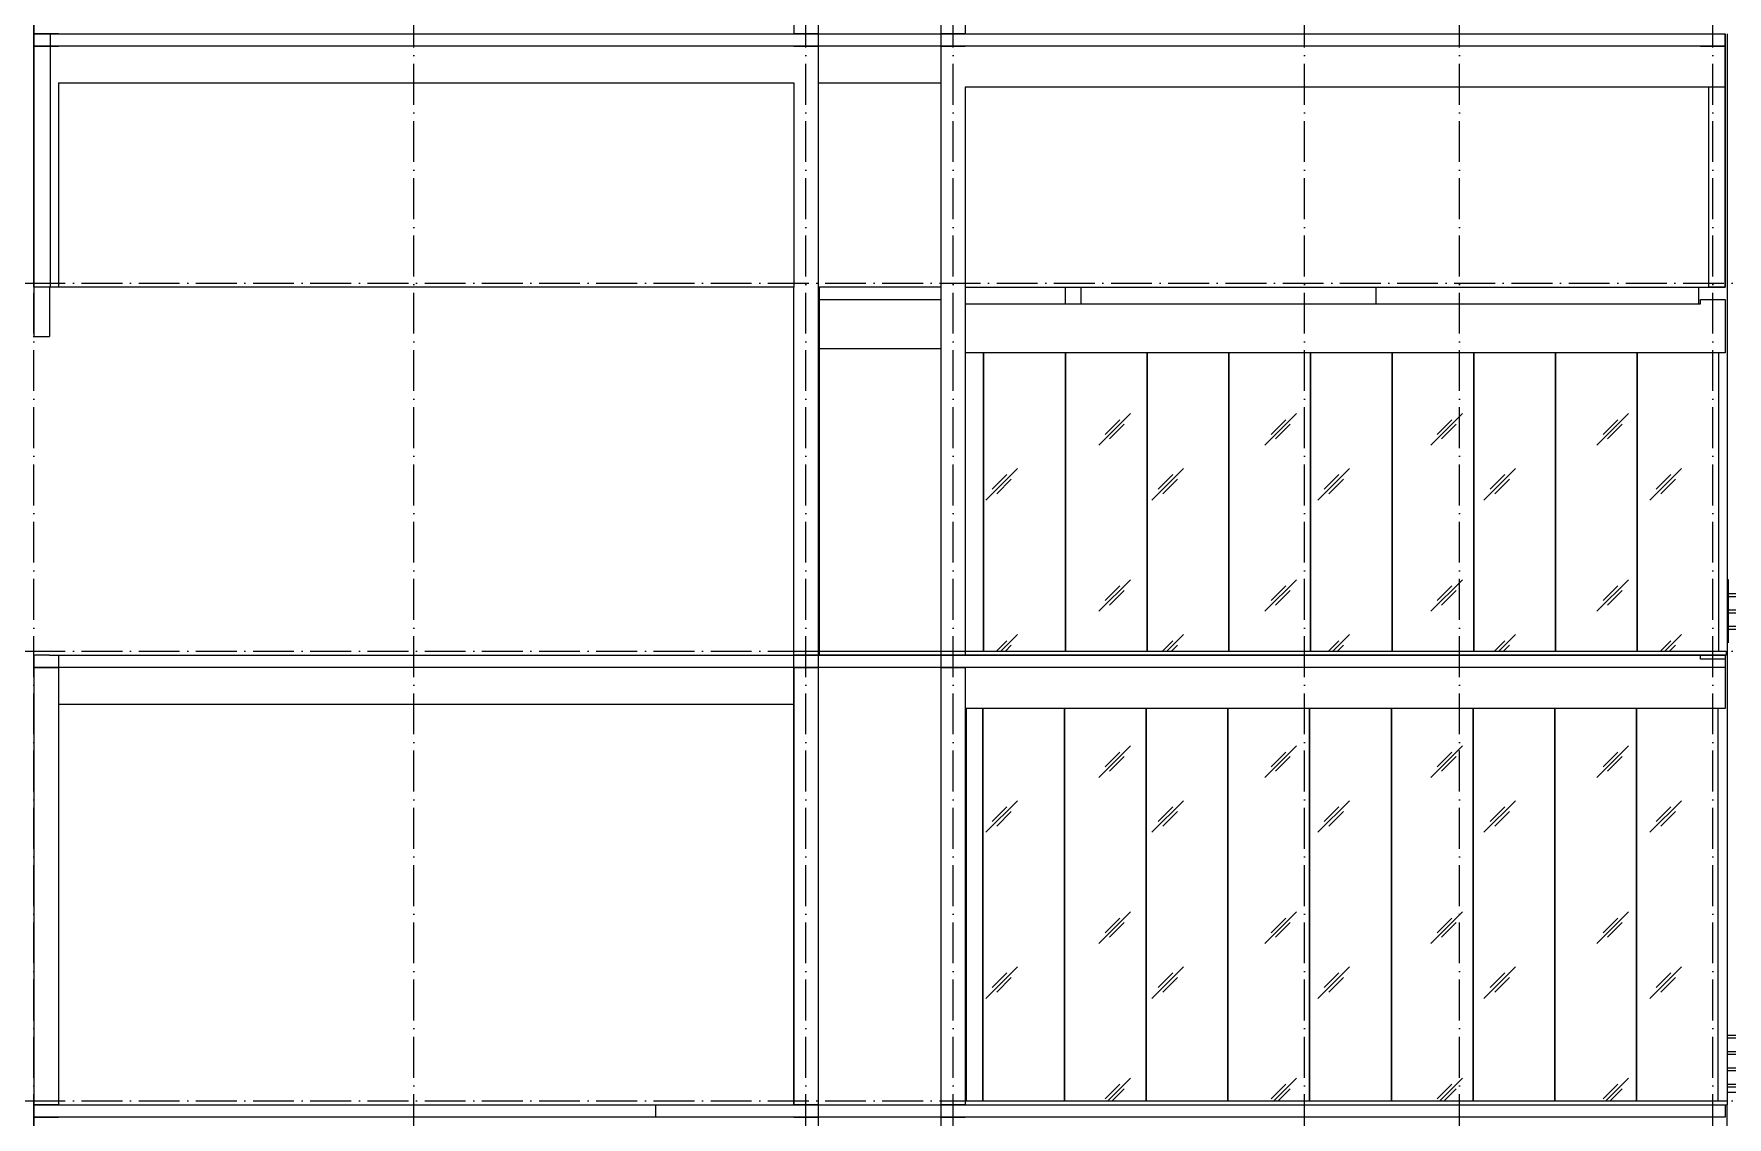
# Model space of a CAD drawing. Header units: millimetres. Extents: x -8482 to 130249, y -7482 to 93550.
# Drawn here: x 78060 to 98786, y 5300 to 18550 of the extents above; entities that cross this region are included whole.
import ezdxf

# ---------------------------------------------------------------- set-up
doc = ezdxf.new("R2010")
doc.units = ezdxf.units.MM
doc.linetypes.add('Grid Line', pattern=[14, 10, -2, 0, -2])
for name, color, linetype, lineweight in [('KINH', 152, 'Continuous', 5), ('NET CAT', 3, 'Continuous', 5), ('NET CATConcrete', 3, 'Continuous', 5), ('NET THAY 1', 41, 'Continuous', 5), ('NET THAY 2', 55, 'Continuous', 5), ('NET-THAY', 2, 'Continuous', 9), ('TRUC', 225, 'Continuous', 5)]:
    doc.layers.add(name, color=color, linetype=linetype, lineweight=lineweight)
pattern_1 = [(45, (-16471.1, 1401.6), (0, 2032), [253.6, -2620.09]), (45, (-16526.3, 1456.7), (0, 2032), [253.6, -2620.09]), (45, (-16602.2, 1325.7), (0, 2032), [546.2, -2327.48]), (45, (-17852.9, 2763), (0, 2032), [253.6, -2620.09]), (45, (-17908, 2818.2), (0, 2032), [253.6, -2620.09]), (45, (-17983.9, 2687.1), (0, 2032), [546.2, -2327.48])]

# ---------------------------------------------------------------- blocks, each defined once
blk = doc.blocks.new('System Panel - Glazed-V342-MẶT ĐỨNG TRỤC Q-A')
at = {"layer": 'KINH'}
h = blk.add_hatch(dxfattribs=at)
h.set_pattern_fill('FP_17', color=256, style=0, pattern_type=2)
h.set_pattern_definition(pattern_1)
h.paths.add_polyline_path([(-21998, 5500), (-21785, 5500), (-21785, 10300), (-22785, 10300), (-22785, 5500)], flags=0)
at = {"layer": 'KINH', "color": 10}
for p, q in [((-22785, 10300), (-22785, 5500)), ((-21785, 5500), (-21785, 10300))]:
    blk.add_line(p, q, dxfattribs=at)
blk = doc.blocks.new('System Panel - Glazed-V343-MẶT ĐỨNG TRỤC Q-A')
at = {"layer": 'KINH'}
h = blk.add_hatch(dxfattribs=at)
h.set_pattern_fill('FP_17', color=256, style=0, pattern_type=2)
h.set_pattern_definition(pattern_1)
h.paths.add_polyline_path([(-22785, 5500), (-22785, 10300), (-23785, 10300), (-23785, 5500), (-23061, 5500)], flags=0)
at = {"layer": 'KINH', "color": 10}
for p, q in [((-23785, 10300), (-23785, 5500)), ((-22785, 5500), (-22785, 10300))]:
    blk.add_line(p, q, dxfattribs=at)
blk = doc.blocks.new('System Panel - Glazed-V344-MẶT ĐỨNG TRỤC Q-A')
at = {"layer": 'KINH'}
h = blk.add_hatch(dxfattribs=at)
h.set_pattern_fill('FP_17', color=256, style=0, pattern_type=2)
h.set_pattern_definition(pattern_1)
h.paths.add_polyline_path([(-23785, 5500), (-23785, 10300), (-24785, 10300), (-24785, 5500)], flags=0)
at = {"layer": 'KINH', "color": 10}
for p, q in [((-24785, 10300), (-24785, 5500)), ((-23785, 5500), (-23785, 10300))]:
    blk.add_line(p, q, dxfattribs=at)
blk = doc.blocks.new('System Panel - Glazed-V345-MẶT ĐỨNG TRỤC Q-A')
at = {"layer": 'KINH'}
h = blk.add_hatch(dxfattribs=at)
h.set_pattern_fill('FP_17', color=256, style=0, pattern_type=2)
h.set_pattern_definition(pattern_1)
h.paths.add_polyline_path([(-24785, 5500), (-24785, 10300), (-25785, 10300), (-25785, 5500)], flags=0)
at = {"layer": 'KINH', "color": 10}
for p, q in [((-25785, 10300), (-25785, 5500)), ((-24785, 5500), (-24785, 10300))]:
    blk.add_line(p, q, dxfattribs=at)
blk = doc.blocks.new('System Panel - Glazed-V346-MẶT ĐỨNG TRỤC Q-A')
at = {"layer": 'KINH'}
h = blk.add_hatch(dxfattribs=at)
h.set_pattern_fill('FP_17', color=256, style=0, pattern_type=2)
h.set_pattern_definition(pattern_1)
h.paths.add_polyline_path([(-25785, 5500), (-25785, 10300), (-26785, 10300), (-26785, 5500)], flags=0)
at = {"layer": 'KINH', "color": 10}
for p, q in [((-26785, 10300), (-26785, 5500)), ((-25785, 5500), (-25785, 10300))]:
    blk.add_line(p, q, dxfattribs=at)
blk = doc.blocks.new('System Panel - Glazed-V347-MẶT ĐỨNG TRỤC Q-A')
at = {"layer": 'KINH'}
h = blk.add_hatch(dxfattribs=at)
h.set_pattern_fill('FP_17', color=256, style=0, pattern_type=2)
h.set_pattern_definition(pattern_1)
h.paths.add_polyline_path([(-26785, 5500), (-26785, 10300), (-27785, 10300), (-27785, 5500), (-27313, 5500)], flags=0)
at = {"layer": 'KINH', "color": 10}
for p, q in [((-27785, 10300), (-27785, 5500)), ((-26785, 5500), (-26785, 10300))]:
    blk.add_line(p, q, dxfattribs=at)
blk = doc.blocks.new('System Panel - Glazed-V348-MẶT ĐỨNG TRỤC Q-A')
at = {"layer": 'KINH'}
h = blk.add_hatch(dxfattribs=at)
h.set_pattern_fill('FP_17', color=256, style=0, pattern_type=2)
h.set_pattern_definition(pattern_1)
h.paths.add_polyline_path([(-27785, 5500), (-27785, 10300), (-28785, 10300), (-28785, 5500)], flags=0)
at = {"layer": 'KINH', "color": 10}
for p, q in [((-28785, 10300), (-28785, 5500)), ((-27785, 5500), (-27785, 10300))]:
    blk.add_line(p, q, dxfattribs=at)
blk = doc.blocks.new('System Panel - Glazed-V349-MẶT ĐỨNG TRỤC Q-A')
at = {"layer": 'KINH'}
h = blk.add_hatch(dxfattribs=at)
h.set_pattern_fill('FP_17', color=256, style=0, pattern_type=2)
h.set_pattern_definition(pattern_1)
h.paths.add_polyline_path([(-28785, 5500), (-28785, 10300), (-29785, 10300), (-29785, 5500), (-29439, 5500)], flags=0)
at = {"layer": 'KINH', "color": 10}
for p, q in [((-29785, 10300), (-29785, 5500)), ((-28785, 5500), (-28785, 10300))]:
    blk.add_line(p, q, dxfattribs=at)
blk = doc.blocks.new('System Panel - Glazed-V350-MẶT ĐỨNG TRỤC Q-A')
at = {"layer": 'KINH'}
h = blk.add_hatch(dxfattribs=at)
h.set_pattern_fill('FP_17', color=256, style=0, pattern_type=2)
h.set_pattern_definition(pattern_1)
h.paths.add_polyline_path([(-29785, 5500), (-29785, 10300), (-30785, 10300), (-30785, 5500), (-30502, 5500)], flags=0)
at = {"layer": 'KINH', "color": 10}
for p, q in [((-30785, 10300), (-30785, 5500)), ((-29785, 5500), (-29785, 10300))]:
    blk.add_line(p, q, dxfattribs=at)
blk = doc.blocks.new('System Panel - Glazed-568678-MẶT ĐỨNG TRỤC Q-A')
at = {"layer": 'KINH'}
h = blk.add_hatch(dxfattribs=at)
h.set_pattern_fill('FP_17', color=256, style=0, pattern_type=2)
h.set_pattern_definition(pattern_1)
h.paths.add_polyline_path([(-30988, 5500), (-30785, 5500), (-30785, 10300), (-30988, 10300), (-30988, 5935)], flags=0)
at = {"layer": 'KINH', "color": 10}
for p, q in [((-30988, 10300), (-30988, 5500)), ((-30785, 5500), (-30785, 10300))]:
    blk.add_line(p, q, dxfattribs=at)
blk = doc.blocks.new('Railing - 25mm-442898-MẶT ĐỨNG TRỤC Q-A')
at = {"layer": 'NET THAY 2', "color": 10}
for p, q in [((-11712, 6470), (-11712, 5600)), ((-11700, 6470), (-11712, 6470)), ((-11687, 6470), (-11700, 6470)), ((-11687, 5600), (-11687, 6470))]:
    blk.add_line(p, q, dxfattribs=at)
blk = doc.blocks.new('Railing - Railing-570985-MẶT ĐỨNG TRỤC Q-A')
at = {"layer": 'NET THAY 1', "color": 10}
for p, q in [((-11600, 6300), (-21675, 6300)), ((-21675, 6270), (-11600, 6270)), ((-11600, 6300), (-11600, 6285)), ((-11600, 6285), (-11600, 6270)), ((-11600, 6100), (-21676, 6100)), ((-21676, 6070), (-11600, 6070)), ((-11600, 6100), (-11600, 6085)), ((-11600, 6085), (-11600, 6070)), ((-11600, 5900), (-21676, 5900)), ((-21676, 5870), (-11600, 5870)), ((-11600, 5900), (-11600, 5885)), ((-11600, 5885), (-11600, 5870)), ((-11600, 5700), (-21675, 5700)), ((-21675, 5670), (-11600, 5670)), ((-11600, 5700), (-11600, 5685)), ((-11600, 5685), (-11600, 5670))]:
    blk.add_line(p, q, dxfattribs=at)
for p in [(-9000, 0), (-8000, 0), (-7000, 0), (-6000, 0), (-5000, 0), (-4000, 0), (-3000, 0), (-2000, 0), (-1000, 0), (0, 0), (87, 0)]:
    blk.add_blockref('Railing - 25mm-442898-MẶT ĐỨNG TRỤC Q-A', p)
blk = doc.blocks.new('System Panel - Glazed-V375-MẶT ĐỨNG TRỤC Q-A')
at = {"layer": 'KINH'}
h = blk.add_hatch(dxfattribs=at)
h.set_pattern_fill('FP_17', color=256, style=0, pattern_type=2)
h.set_pattern_definition(pattern_1)
h.paths.add_polyline_path([(-21775, 11000), (-21775, 14650), (-22775, 14650), (-22775, 11000), (-21998, 11000)], flags=0)
at = {"layer": 'KINH', "color": 10}
for p, q in [((-22775, 14650), (-22775, 11000)), ((-21775, 11000), (-21775, 14650))]:
    blk.add_line(p, q, dxfattribs=at)
blk = doc.blocks.new('System Panel - Glazed-V376-MẶT ĐỨNG TRỤC Q-A')
at = {"layer": 'KINH'}
h = blk.add_hatch(dxfattribs=at)
h.set_pattern_fill('FP_17', color=256, style=0, pattern_type=2)
h.set_pattern_definition(pattern_1)
h.paths.add_polyline_path([(-23775, 11000), (-22775, 11000), (-22775, 14650), (-23775, 14650), (-23775, 11330)], flags=0)
at = {"layer": 'KINH', "color": 10}
for p, q in [((-23775, 14650), (-23775, 11000)), ((-22775, 11000), (-22775, 14650))]:
    blk.add_line(p, q, dxfattribs=at)
blk = doc.blocks.new('System Panel - Glazed-V377-MẶT ĐỨNG TRỤC Q-A')
at = {"layer": 'KINH'}
h = blk.add_hatch(dxfattribs=at)
h.set_pattern_fill('FP_17', color=256, style=0, pattern_type=2)
h.set_pattern_definition(pattern_1)
h.paths.add_polyline_path([(-24775, 11000), (-23775, 11000), (-23775, 14650), (-24775, 14650), (-24775, 11330)], flags=0)
at = {"layer": 'KINH', "color": 10}
for p, q in [((-24775, 14650), (-24775, 11000)), ((-23775, 11000), (-23775, 14650))]:
    blk.add_line(p, q, dxfattribs=at)
blk = doc.blocks.new('System Panel - Glazed-V378-MẶT ĐỨNG TRỤC Q-A')
at = {"layer": 'KINH'}
h = blk.add_hatch(dxfattribs=at)
h.set_pattern_fill('FP_17', color=256, style=0, pattern_type=2)
h.set_pattern_definition(pattern_1)
h.paths.add_polyline_path([(-25775, 11000), (-24775, 11000), (-24775, 14650), (-25775, 14650), (-25775, 11330)], flags=0)
at = {"layer": 'KINH', "color": 10}
for p, q in [((-25775, 14650), (-25775, 11000)), ((-24775, 11000), (-24775, 14650))]:
    blk.add_line(p, q, dxfattribs=at)
blk = doc.blocks.new('System Panel - Glazed-V379-MẶT ĐỨNG TRỤC Q-A')
at = {"layer": 'KINH'}
h = blk.add_hatch(dxfattribs=at)
h.set_pattern_fill('FP_17', color=256, style=0, pattern_type=2)
h.set_pattern_definition(pattern_1)
h.paths.add_polyline_path([(-26775, 11000), (-25775, 11000), (-25775, 14650), (-26775, 14650), (-26775, 11330)], flags=0)
at = {"layer": 'KINH', "color": 10}
for p, q in [((-26775, 14650), (-26775, 11000)), ((-25775, 11000), (-25775, 14650))]:
    blk.add_line(p, q, dxfattribs=at)
blk = doc.blocks.new('System Panel - Glazed-V380-MẶT ĐỨNG TRỤC Q-A')
at = {"layer": 'KINH'}
h = blk.add_hatch(dxfattribs=at)
h.set_pattern_fill('FP_17', color=256, style=0, pattern_type=2)
h.set_pattern_definition(pattern_1)
h.paths.add_polyline_path([(-26775, 11000), (-26775, 14650), (-27775, 14650), (-27775, 11000), (-27313, 11000)], flags=0)
at = {"layer": 'KINH', "color": 10}
for p, q in [((-27775, 14650), (-27775, 11000)), ((-26775, 11000), (-26775, 14650))]:
    blk.add_line(p, q, dxfattribs=at)
blk = doc.blocks.new('System Panel - Glazed-V381-MẶT ĐỨNG TRỤC Q-A')
at = {"layer": 'KINH'}
h = blk.add_hatch(dxfattribs=at)
h.set_pattern_fill('FP_17', color=256, style=0, pattern_type=2)
h.set_pattern_definition(pattern_1)
h.paths.add_polyline_path([(-28775, 11000), (-27775, 11000), (-27775, 14650), (-28775, 14650), (-28775, 11330)], flags=0)
at = {"layer": 'KINH', "color": 10}
for p, q in [((-28775, 14650), (-28775, 11000)), ((-27775, 11000), (-27775, 14650))]:
    blk.add_line(p, q, dxfattribs=at)
blk = doc.blocks.new('System Panel - Glazed-V382-MẶT ĐỨNG TRỤC Q-A')
at = {"layer": 'KINH'}
h = blk.add_hatch(dxfattribs=at)
h.set_pattern_fill('FP_17', color=256, style=0, pattern_type=2)
h.set_pattern_definition(pattern_1)
h.paths.add_polyline_path([(-28775, 11000), (-28775, 14650), (-29775, 14650), (-29775, 11000), (-29439, 11000)], flags=0)
at = {"layer": 'KINH', "color": 10}
for p, q in [((-29775, 14650), (-29775, 11000)), ((-28775, 11000), (-28775, 14650))]:
    blk.add_line(p, q, dxfattribs=at)
blk = doc.blocks.new('System Panel - Glazed-V383-MẶT ĐỨNG TRỤC Q-A')
at = {"layer": 'KINH'}
h = blk.add_hatch(dxfattribs=at)
h.set_pattern_fill('FP_17', color=256, style=0, pattern_type=2)
h.set_pattern_definition(pattern_1)
h.paths.add_polyline_path([(-29775, 11000), (-29775, 14650), (-30775, 14650), (-30775, 11000), (-30502, 11000)], flags=0)
at = {"layer": 'KINH', "color": 10}
for p, q in [((-30775, 14650), (-30775, 11000)), ((-29775, 11000), (-29775, 14650))]:
    blk.add_line(p, q, dxfattribs=at)
blk = doc.blocks.new('System Panel - Glazed-624058-MẶT ĐỨNG TRỤC Q-A')
at = {"layer": 'KINH'}
h = blk.add_hatch(dxfattribs=at)
h.set_pattern_fill('FP_17', color=256, style=0, pattern_type=2)
h.set_pattern_definition(pattern_1)
h.paths.add_polyline_path([(-30775, 11000), (-30775, 14650), (-31000, 14650), (-31000, 11000)], flags=0)
at = {"layer": 'KINH', "color": 10}
blk.add_line((-30775, 11000), (-30775, 14650), dxfattribs=at)
blk = doc.blocks.new('Railing - 25mm-V407-MẶT ĐỨNG TRỤC Q-A')
at = {"layer": 'NET THAY 2', "color": 10}
for p, q in [((-11697, 11870), (-11697, 11100)), ((-11685, 11870), (-11697, 11870)), ((-11672, 11870), (-11685, 11870)), ((-11672, 11100), (-11672, 11870))]:
    blk.add_line(p, q, dxfattribs=at)
blk = doc.blocks.new('Railing - 25mm-V408-MẶT ĐỨNG TRỤC Q-A')
at = {"layer": 'NET THAY 2', "color": 10}
for p, q in [((-11610, 11870), (-11610, 11100)), ((-11600, 11870), (-11610, 11870))]:
    blk.add_line(p, q, dxfattribs=at)
blk = doc.blocks.new('Railing - 25mm-V409-MẶT ĐỨNG TRỤC Q-A')
at = {"layer": 'NET THAY 2', "color": 10}
for p, q in [((-21672, 11870), (-21675, 11870)), ((-21660, 11870), (-21672, 11870)), ((-21660, 11100), (-21660, 11870))]:
    blk.add_line(p, q, dxfattribs=at)
blk = doc.blocks.new('Railing - Railing-624120-MẶT ĐỨNG TRỤC Q-A')
at = {"layer": 'NET THAY 1', "color": 10}
for p, q in [((-11600, 11700), (-21675, 11700)), ((-21675, 11670), (-11600, 11670)), ((-11600, 11500), (-21675, 11500)), ((-21675, 11470), (-11600, 11470)), ((-11600, 11300), (-21675, 11300)), ((-21675, 11270), (-11600, 11270))]:
    blk.add_line(p, q, dxfattribs=at)
for name, p in [('Railing - 25mm-V409-MẶT ĐỨNG TRỤC Q-A', (0, 0)), ('Railing - 25mm-V407-MẶT ĐỨNG TRỤC Q-A', (-9000, 0)), ('Railing - 25mm-V407-MẶT ĐỨNG TRỤC Q-A', (-8000, 0)), ('Railing - 25mm-V407-MẶT ĐỨNG TRỤC Q-A', (-7000, 0)), ('Railing - 25mm-V407-MẶT ĐỨNG TRỤC Q-A', (-6000, 0)), ('Railing - 25mm-V407-MẶT ĐỨNG TRỤC Q-A', (-5000, 0)), ('Railing - 25mm-V407-MẶT ĐỨNG TRỤC Q-A', (-4000, 0)), ('Railing - 25mm-V407-MẶT ĐỨNG TRỤC Q-A', (-3000, 0)), ('Railing - 25mm-V407-MẶT ĐỨNG TRỤC Q-A', (-2000, 0)), ('Railing - 25mm-V407-MẶT ĐỨNG TRỤC Q-A', (-1000, 0)), ('Railing - 25mm-V407-MẶT ĐỨNG TRỤC Q-A', (0, 0)), ('Railing - 25mm-V408-MẶT ĐỨNG TRỤC Q-A', (0, 0))]:
    blk.add_blockref(name, p)
blk = doc.blocks.new('ALC1807-ASCENT PLAZA-TANG 1_2_rvt-2-MẶT ĐỨNG TRỤC Q-A')
at = {"layer": 'NET-THAY', "lineweight": 15}
for p, q in [((-42400, 15450), (-42400, 18550)), ((-42400, 18550), (-42200, 18550)), ((-42200, 18550), (-42200, 15450)), ((-21697, 18550), (-21697, 15450)), ((-21697, 15450), (-21697, 18550)), ((-21897, 15450), (-21897, 17900)), ((-42210, 15450), (-42400, 15450)), ((-33100, 15450), (-42210, 15450)), ((-42210, 15450), (-42210, 14850)), ((-33100, 10950), (-33100, 15450)), ((-32800, 15450), (-32790, 15450)), ((-31300, 15450), (-32790, 15450)), ((-32790, 15450), (-32790, 10950)), ((-31000, 15450), (-21697, 15450)), ((-29775, 15250), (-29775, 15450)), ((-29585, 15450), (-29585, 15250)), ((-21697, 15450), (-21897, 15450)), ((-42410, 14850), (-42210, 14850)), ((-42210, 10950), (-42410, 10950)), ((-42210, 10950), (-33100, 10950)), ((-42100, 10950), (-42100, 5450)), ((-33100, 5450), (-33100, 10950)), ((-31300, 10800), (-32800, 10800)), ((-32790, 10950), (-31300, 10950)), ((-11600, 5600), (-21676, 5600)), ((-42100, 5450), (-33100, 5450)), ((-32800, 5450), (-31301, 5450))]:
    blk.add_line(p, q, dxfattribs=at)
at = {"layer": 'NET-THAY'}
for p, q in [((-33100, 11000), (-32800, 11000)), ((-32800, 11000), (-31300, 11000)), ((-32800, 11000), (-32800, 10950)), ((-31300, 11000), (-21685, 11000)), ((-31300, 11000), (-31300, 10950)), ((-21685, 11000), (-21685, 10950)), ((-32800, 10950), (-33100, 10950)), ((-31300, 10950), (-32800, 10950)), ((-21685, 10950), (-31300, 10950)), ((-42400, 5450), (-34790, 5450)), ((-42400, 5300), (-42400, 5450)), ((-34790, 5450), (-34790, 5300)), ((-31301, 5500), (-31300, 5500)), ((-31301, 5500), (-31301, 5450)), ((-31300, 5450), (-31301, 5450)), ((-31000, 5500), (-21676, 5500)), ((-21676, 5500), (-21676, 5450))]:
    blk.add_line(p, q, dxfattribs=at)
at = {"lineweight": 9}
for name in ['System Panel - Glazed-624058-MẶT ĐỨNG TRỤC Q-A', 'System Panel - Glazed-V383-MẶT ĐỨNG TRỤC Q-A', 'System Panel - Glazed-V382-MẶT ĐỨNG TRỤC Q-A', 'System Panel - Glazed-V381-MẶT ĐỨNG TRỤC Q-A', 'System Panel - Glazed-V380-MẶT ĐỨNG TRỤC Q-A', 'System Panel - Glazed-V379-MẶT ĐỨNG TRỤC Q-A', 'System Panel - Glazed-V378-MẶT ĐỨNG TRỤC Q-A', 'System Panel - Glazed-V377-MẶT ĐỨNG TRỤC Q-A', 'System Panel - Glazed-V376-MẶT ĐỨNG TRỤC Q-A', 'System Panel - Glazed-V375-MẶT ĐỨNG TRỤC Q-A', 'Railing - Railing-624120-MẶT ĐỨNG TRỤC Q-A', 'System Panel - Glazed-568678-MẶT ĐỨNG TRỤC Q-A', 'System Panel - Glazed-V350-MẶT ĐỨNG TRỤC Q-A', 'System Panel - Glazed-V349-MẶT ĐỨNG TRỤC Q-A', 'System Panel - Glazed-V348-MẶT ĐỨNG TRỤC Q-A', 'System Panel - Glazed-V347-MẶT ĐỨNG TRỤC Q-A', 'System Panel - Glazed-V346-MẶT ĐỨNG TRỤC Q-A', 'System Panel - Glazed-V345-MẶT ĐỨNG TRỤC Q-A', 'System Panel - Glazed-V344-MẶT ĐỨNG TRỤC Q-A', 'System Panel - Glazed-V343-MẶT ĐỨNG TRỤC Q-A', 'System Panel - Glazed-V342-MẶT ĐỨNG TRỤC Q-A', 'Railing - Railing-570985-MẶT ĐỨNG TRỤC Q-A']:
    blk.add_blockref(name, (0, 0), dxfattribs=at)

msp = doc.modelspace()

# ---------------------------------------------------------------- linework, layer by layer
at = {"layer": 'NET CAT'}
for p, q in [((87660.6, 21700), (87660.6, 18550)), ((89160.6, 21700), (89160.6, 18550)), ((87360.6, 21250), (87360.6, 18550)), ((89460.6, 21250), (89460.6, 18550)), ((78060.6, 18850), (78060.6, 18550)), ((78360.6, 18550), (78060.6, 18550)), ((87660.6, 18550), (87360.6, 18550)), ((89460.6, 18550), (89160.6, 18550)), ((98785.6, 18550), (98785.6, 5450)), ((78060.6, 18400), (78360.6, 18400)), ((78060.6, 18400), (78060.6, 18250)), ((78060.6, 18250), (78060.6, 14850)), ((87360.6, 18400), (87660.6, 18400)), ((87660.6, 18400), (87660.6, 10950)), ((89160.6, 18400), (89460.6, 18400)), ((89160.6, 18400), (89160.6, 10950)), ((78360.6, 17950), (78360.6, 15450)), ((87360.6, 17950), (87360.6, 15450)), ((89460.6, 17900), (89460.6, 10950)), ((94485.6, 15450), (94485.6, 15250)), ((98435.6, 15450), (98435.6, 15250)), ((78060.6, 10800), (78360.6, 10800)), ((78060.6, 10800), (78060.6, 5450)), ((78360.6, 10800), (78360.6, 5450)), ((87360.6, 10950), (87660.6, 10950)), ((87360.6, 10800), (87660.6, 10800)), ((87360.6, 10800), (87360.6, 5450)), ((87660.6, 10800), (87660.6, 5450)), ((89160.6, 10950), (89460.6, 10950)), ((89160.6, 10800), (89460.6, 10800)), ((89160.6, 10800), (89160.6, 5450)), ((89460.6, 10800), (89460.6, 5450)), ((78360.6, 5450), (78060.6, 5450)), ((87660.6, 5450), (87360.6, 5450)), ((89460.6, 5450), (89160.6, 5450)), ((78060.6, 5300), (78360.6, 5300)), ((78060.6, 5300), (78060.6, -50)), ((87360.6, 5300), (87660.6, 5300)), ((87660.6, 5300), (87660.6, -50)), ((89160.6, 5300), (89460.6, 5300)), ((89160.6, 5300), (89160.6, -50))]:
    msp.add_line(p, q, dxfattribs=at)
at = {"layer": 'NET CATConcrete'}
for p, q in [((87360.6, 18400), (78360.6, 18400)), ((89160.6, 18400), (87660.6, 18400)), ((98460.6, 18400), (89460.6, 18400)), ((98460.6, 18400), (98760.6, 18400)), ((98760.6, 18400), (98760.6, 17900)), ((78360.6, 17950), (87360.6, 17950)), ((87660.6, 17950), (89160.6, 17950)), ((98460.6, 17900), (89460.6, 17900)), ((98760.6, 17900), (98460.6, 17900)), ((87660.6, 15300), (89160.6, 15300)), ((89460.6, 15250), (98460.6, 15250)), ((89460.6, 15250), (89460.6, 14650)), ((98460.6, 15300), (98760.6, 15300)), ((98460.6, 15250), (98460.6, 15300)), ((98760.6, 15300), (98760.6, 15250)), ((98760.6, 15250), (98760.6, 14650)), ((87660.6, 14700), (89160.6, 14700)), ((98460.6, 14650), (89460.6, 14650)), ((98760.6, 14650), (98460.6, 14650)), ((87360.6, 10800), (78360.6, 10800)), ((78360.6, 10800), (78360.6, 10350)), ((87360.6, 10350), (87360.6, 10800)), ((98460.6, 10800), (89460.6, 10800)), ((89460.6, 10800), (89460.6, 10300)), ((98460.6, 10950), (98760.6, 10950)), ((98460.6, 10900), (98460.6, 10950)), ((98760.6, 10900), (98460.6, 10900)), ((98760.6, 10800), (98460.6, 10800)), ((98760.6, 10950), (98760.6, 10900)), ((98760.6, 10800), (98760.6, 10300)), ((78360.6, 10350), (87360.6, 10350)), ((98460.6, 10300), (89460.6, 10300)), ((98760.6, 10300), (98460.6, 10300)), ((98760.6, 5450), (98760.6, 5300)), ((98760.6, 5450), (98785.6, 5450)), ((98785.6, 4850), (98785.6, 5450)), ((87360.6, 5300), (78360.6, 5300)), ((89160.6, 5300), (87660.6, 5300)), ((98760.6, 5300), (89460.6, 5300))]:
    msp.add_line(p, q, dxfattribs=at)
at = {"layer": 'NET-THAY'}
for p, q in [((78060.6, 18550), (98760.6, 18550)), ((78060.6, 18550), (78060.6, 18400)), ((87660.6, 18550), (87660.6, 18400)), ((89160.6, 18550), (89160.6, 18400)), ((98760.6, 18550), (98760.6, 18400)), ((98760.6, 18400), (78060.6, 18400)), ((78060.6, 10950), (78060.6, 10800)), ((87660.6, 10800), (78060.6, 10800)), ((87360.6, 10950), (98760.6, 10950)), ((87660.6, 10950), (87660.6, 10800)), ((89160.6, 10950), (89160.6, 10800)), ((98760.6, 10800), (89160.6, 10800)), ((98760.6, 10950), (98760.6, 10800)), ((78060.6, 5450), (87660.6, 5450)), ((78060.6, 5450), (78060.6, 5300)), ((87660.6, 5450), (87660.6, 5300)), ((89160.6, 5450), (98760.6, 5450)), ((89160.6, 5450), (89160.6, 5300)), ((98760.6, 5450), (98760.6, 5300)), ((98760.6, 5300), (78060.6, 5300))]:
    msp.add_line(p, q, dxfattribs=at)
at = {"layer": 'TRUC', "linetype": 'Grid Line', "ltscale": 50}
for p, q in [((78060.6, -6119.7), (78060.6, 93540.4)), ((82710.6, -6119.7), (82710.6, 93540.4)), ((87510.6, -6119.7), (87510.6, 93540.4)), ((89310.6, -6119.7), (89310.6, 93540.4)), ((93610.6, -6119.7), (93610.6, 93540.4)), ((95510.6, -6119.7), (95510.6, 93540.4)), ((98610.6, -6119.7), (98610.6, 93540.4)), ((68842.1, 15500), (128842.1, 15500)), ((68842.1, 11000), (128842.1, 11000)), ((68842.1, 5500), (128842.1, 5500))]:
    msp.add_line(p, q, dxfattribs=at)

# ---------------------------------------------------------------- block references
at = {"color": 130, "lineweight": 5}
msp.add_blockref('ALC1807-ASCENT PLAZA-TANG 1_2_rvt-2-MẶT ĐỨNG TRỤC Q-A', (120460.5, 0), dxfattribs=at)

doc.saveas('drawing.dxf')
